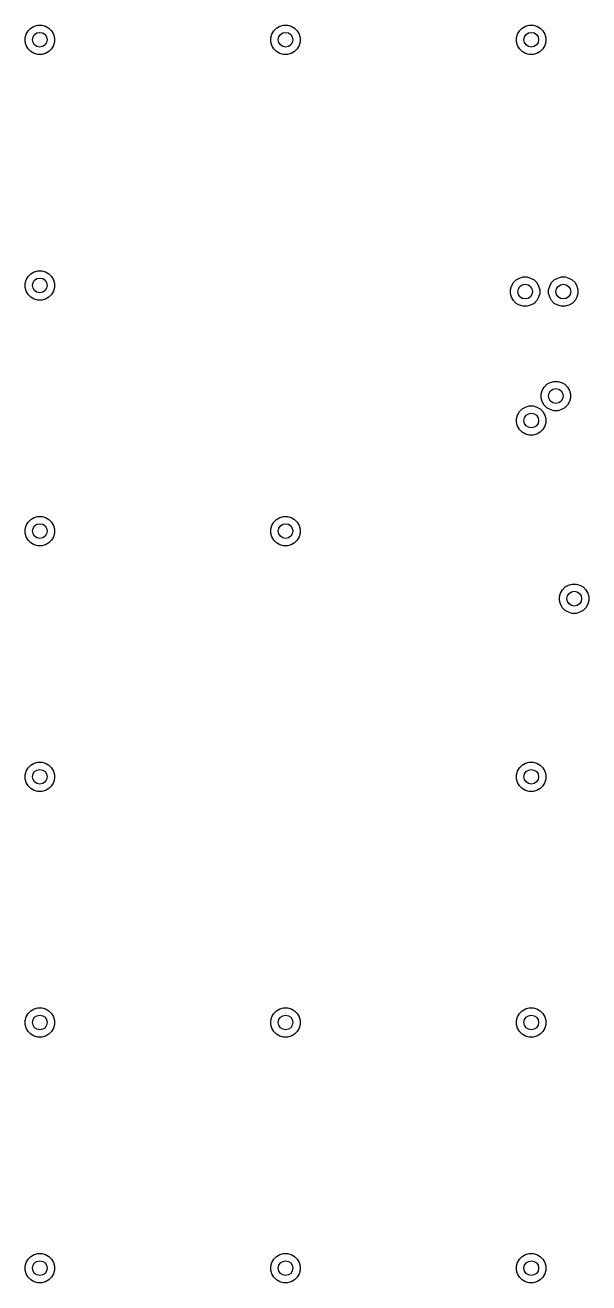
# Model space of a CAD drawing. Header units: inches. Extents: x 5.8 to 17.9, y -6.4 to -1.3.
# Drawn here: x 14.124 to 14.582, y -5.15 to -4.126 of the extents above; entities that cross this region are included whole.
import ezdxf

# ---------------------------------------------------------------- set-up
doc = ezdxf.new("R2010")
doc.units = ezdxf.units.IN
doc.header["$MEASUREMENT"] = 0
doc.layers.add('In2.Cu', color=33, linetype='CONTINUOUS', true_color=0xce7d2c)

msp = doc.modelspace()

# ---------------------------------------------------------------- linework, layer by layer
at = {"layer": 'In2.Cu', "linetype": 'CONTINUOUS'}
for p, q in [((14.1236, -4.1367), (14.1245, -4.1337)), ((14.1245, -4.1337), (14.126, -4.1309)), ((14.126, -4.1309), (14.1282, -4.1287)), ((14.1282, -4.1287), (14.131, -4.1272)), ((14.131, -4.1272), (14.134, -4.1263)), ((14.134, -4.1263), (14.1371, -4.1263)), ((14.1371, -4.1263), (14.1401, -4.1272)), ((14.1401, -4.1272), (14.1429, -4.1287)), ((14.1429, -4.1287), (14.1451, -4.1309)), ((14.1451, -4.1309), (14.1466, -4.1337)), ((14.1466, -4.1337), (14.1475, -4.1367)), ((14.3236, -4.1367), (14.3245, -4.1337)), ((14.3245, -4.1337), (14.326, -4.1309)), ((14.326, -4.1309), (14.3282, -4.1287)), ((14.3282, -4.1287), (14.331, -4.1272)), ((14.331, -4.1272), (14.334, -4.1263)), ((14.334, -4.1263), (14.3371, -4.1263)), ((14.3371, -4.1263), (14.3401, -4.1272)), ((14.3401, -4.1272), (14.3429, -4.1287)), ((14.3429, -4.1287), (14.3451, -4.1309)), ((14.3451, -4.1309), (14.3466, -4.1337)), ((14.3466, -4.1337), (14.3475, -4.1367)), ((14.5236, -4.1367), (14.5245, -4.1337)), ((14.5245, -4.1337), (14.526, -4.1309)), ((14.526, -4.1309), (14.5282, -4.1287)), ((14.5282, -4.1287), (14.531, -4.1272)), ((14.531, -4.1272), (14.534, -4.1263)), ((14.534, -4.1263), (14.5371, -4.1263)), ((14.5371, -4.1263), (14.5401, -4.1272)), ((14.5401, -4.1272), (14.5429, -4.1287)), ((14.5429, -4.1287), (14.5451, -4.1309)), ((14.5451, -4.1309), (14.5466, -4.1337)), ((14.5466, -4.1337), (14.5475, -4.1367)), ((14.1236, -4.1398), (14.1236, -4.1367)), ((14.1245, -4.1428), (14.1236, -4.1398)), ((14.126, -4.1456), (14.1245, -4.1428)), ((14.1282, -4.1478), (14.126, -4.1456)), ((14.1451, -4.1456), (14.1429, -4.1478)), ((14.1466, -4.1428), (14.1451, -4.1456)), ((14.1475, -4.1398), (14.1466, -4.1428)), ((14.1475, -4.1367), (14.1475, -4.1398)), ((14.3236, -4.1398), (14.3236, -4.1367)), ((14.3245, -4.1428), (14.3236, -4.1398)), ((14.326, -4.1456), (14.3245, -4.1428)), ((14.3282, -4.1478), (14.326, -4.1456)), ((14.3451, -4.1456), (14.3429, -4.1478)), ((14.3466, -4.1428), (14.3451, -4.1456)), ((14.3475, -4.1398), (14.3466, -4.1428)), ((14.3475, -4.1367), (14.3475, -4.1398)), ((14.5236, -4.1398), (14.5236, -4.1367)), ((14.5245, -4.1428), (14.5236, -4.1398)), ((14.526, -4.1456), (14.5245, -4.1428)), ((14.5282, -4.1478), (14.526, -4.1456)), ((14.5451, -4.1456), (14.5429, -4.1478)), ((14.5466, -4.1428), (14.5451, -4.1456)), ((14.5475, -4.1398), (14.5466, -4.1428)), ((14.5475, -4.1367), (14.5475, -4.1398)), ((14.131, -4.1493), (14.1282, -4.1478)), ((14.134, -4.1502), (14.131, -4.1493)), ((14.1371, -4.1502), (14.134, -4.1502)), ((14.1401, -4.1493), (14.1371, -4.1502)), ((14.1429, -4.1478), (14.1401, -4.1493)), ((14.331, -4.1493), (14.3282, -4.1478)), ((14.334, -4.1502), (14.331, -4.1493)), ((14.3371, -4.1502), (14.334, -4.1502)), ((14.3401, -4.1493), (14.3371, -4.1502)), ((14.3429, -4.1478), (14.3401, -4.1493)), ((14.531, -4.1493), (14.5282, -4.1478)), ((14.534, -4.1502), (14.531, -4.1493)), ((14.5371, -4.1502), (14.534, -4.1502)), ((14.5401, -4.1493), (14.5371, -4.1502)), ((14.5429, -4.1478), (14.5401, -4.1493)), ((14.126, -4.3309), (14.1282, -4.3287)), ((14.1282, -4.3287), (14.131, -4.3272)), ((14.131, -4.3272), (14.134, -4.3263)), ((14.134, -4.3263), (14.1371, -4.3263)), ((14.1371, -4.3263), (14.1401, -4.3272)), ((14.1401, -4.3272), (14.1429, -4.3287)), ((14.1429, -4.3287), (14.1451, -4.3309)), ((14.1236, -4.3367), (14.1245, -4.3337)), ((14.1236, -4.3398), (14.1236, -4.3367)), ((14.1245, -4.3428), (14.1236, -4.3398)), ((14.1245, -4.3337), (14.126, -4.3309)), ((14.1451, -4.3309), (14.1466, -4.3337)), ((14.1466, -4.3337), (14.1475, -4.3367)), ((14.1475, -4.3398), (14.1466, -4.3428)), ((14.1475, -4.3367), (14.1475, -4.3398)), ((14.5186, -4.3417), (14.5195, -4.3387)), ((14.5195, -4.3387), (14.521, -4.3359)), ((14.521, -4.3359), (14.5232, -4.3337)), ((14.5232, -4.3337), (14.526, -4.3322)), ((14.526, -4.3322), (14.529, -4.3313)), ((14.529, -4.3313), (14.5321, -4.3313)), ((14.5321, -4.3313), (14.5351, -4.3322)), ((14.5351, -4.3322), (14.5379, -4.3337)), ((14.5379, -4.3337), (14.5401, -4.3359)), ((14.5401, -4.3359), (14.5416, -4.3387)), ((14.5416, -4.3387), (14.5425, -4.3417)), ((14.5497, -4.3417), (14.5506, -4.3387)), ((14.5506, -4.3387), (14.5521, -4.3359)), ((14.5521, -4.3359), (14.5543, -4.3337)), ((14.5543, -4.3337), (14.5571, -4.3322)), ((14.5571, -4.3322), (14.5601, -4.3313)), ((14.5601, -4.3313), (14.5632, -4.3313)), ((14.5632, -4.3313), (14.5662, -4.3322)), ((14.5662, -4.3322), (14.569, -4.3337)), ((14.569, -4.3337), (14.5712, -4.3359)), ((14.5712, -4.3359), (14.5727, -4.3387)), ((14.5727, -4.3387), (14.5736, -4.3417)), ((14.126, -4.3456), (14.1245, -4.3428)), ((14.1282, -4.3478), (14.126, -4.3456)), ((14.131, -4.3493), (14.1282, -4.3478)), ((14.134, -4.3502), (14.131, -4.3493)), ((14.1371, -4.3502), (14.134, -4.3502)), ((14.1401, -4.3493), (14.1371, -4.3502)), ((14.1429, -4.3478), (14.1401, -4.3493)), ((14.1451, -4.3456), (14.1429, -4.3478)), ((14.1466, -4.3428), (14.1451, -4.3456)), ((14.5186, -4.3448), (14.5186, -4.3417)), ((14.5195, -4.3478), (14.5186, -4.3448)), ((14.521, -4.3506), (14.5195, -4.3478)), ((14.5232, -4.3528), (14.521, -4.3506)), ((14.5401, -4.3506), (14.5379, -4.3528)), ((14.5416, -4.3478), (14.5401, -4.3506)), ((14.5425, -4.3448), (14.5416, -4.3478)), ((14.5425, -4.3417), (14.5425, -4.3448)), ((14.5497, -4.3448), (14.5497, -4.3417)), ((14.5506, -4.3478), (14.5497, -4.3448)), ((14.5521, -4.3506), (14.5506, -4.3478)), ((14.5543, -4.3528), (14.5521, -4.3506)), ((14.5712, -4.3506), (14.569, -4.3528)), ((14.5727, -4.3478), (14.5712, -4.3506)), ((14.5736, -4.3448), (14.5727, -4.3478)), ((14.5736, -4.3417), (14.5736, -4.3448)), ((14.526, -4.3543), (14.5232, -4.3528)), ((14.529, -4.3552), (14.526, -4.3543)), ((14.5321, -4.3552), (14.529, -4.3552)), ((14.5351, -4.3543), (14.5321, -4.3552)), ((14.5379, -4.3528), (14.5351, -4.3543)), ((14.5571, -4.3543), (14.5543, -4.3528)), ((14.5601, -4.3552), (14.5571, -4.3543)), ((14.5632, -4.3552), (14.5601, -4.3552)), ((14.5662, -4.3543), (14.5632, -4.3552)), ((14.569, -4.3528), (14.5662, -4.3543)), ((14.5445, -4.4237), (14.546, -4.4209)), ((14.546, -4.4209), (14.5482, -4.4187)), ((14.5482, -4.4187), (14.551, -4.4172)), ((14.551, -4.4172), (14.554, -4.4163)), ((14.554, -4.4163), (14.5571, -4.4163)), ((14.5571, -4.4163), (14.5601, -4.4172)), ((14.5601, -4.4172), (14.5629, -4.4187)), ((14.5629, -4.4187), (14.5651, -4.4209)), ((14.5651, -4.4209), (14.5666, -4.4237)), ((14.5436, -4.4267), (14.5445, -4.4237)), ((14.5436, -4.4298), (14.5436, -4.4267)), ((14.5445, -4.4328), (14.5436, -4.4298)), ((14.546, -4.4356), (14.5445, -4.4328)), ((14.5666, -4.4328), (14.5651, -4.4356)), ((14.5666, -4.4237), (14.5675, -4.4267)), ((14.5675, -4.4298), (14.5666, -4.4328)), ((14.5675, -4.4267), (14.5675, -4.4298)), ((14.5245, -4.4437), (14.526, -4.4409)), ((14.526, -4.4409), (14.5282, -4.4387)), ((14.5282, -4.4387), (14.531, -4.4372)), ((14.531, -4.4372), (14.534, -4.4363)), ((14.534, -4.4363), (14.5371, -4.4363)), ((14.5371, -4.4363), (14.5401, -4.4372)), ((14.5401, -4.4372), (14.5429, -4.4387)), ((14.5429, -4.4387), (14.5451, -4.4409)), ((14.5451, -4.4409), (14.5466, -4.4437)), ((14.5482, -4.4378), (14.546, -4.4356)), ((14.551, -4.4393), (14.5482, -4.4378)), ((14.554, -4.4402), (14.551, -4.4393)), ((14.5571, -4.4402), (14.554, -4.4402)), ((14.5601, -4.4393), (14.5571, -4.4402)), ((14.5629, -4.4378), (14.5601, -4.4393)), ((14.5651, -4.4356), (14.5629, -4.4378)), ((14.5236, -4.4467), (14.5245, -4.4437)), ((14.5236, -4.4498), (14.5236, -4.4467)), ((14.5245, -4.4528), (14.5236, -4.4498)), ((14.526, -4.4556), (14.5245, -4.4528)), ((14.5466, -4.4528), (14.5451, -4.4556)), ((14.5466, -4.4437), (14.5475, -4.4467)), ((14.5475, -4.4498), (14.5466, -4.4528)), ((14.5475, -4.4467), (14.5475, -4.4498)), ((14.5282, -4.4578), (14.526, -4.4556)), ((14.531, -4.4593), (14.5282, -4.4578)), ((14.534, -4.4602), (14.531, -4.4593)), ((14.5371, -4.4602), (14.534, -4.4602)), ((14.5401, -4.4593), (14.5371, -4.4602)), ((14.5429, -4.4578), (14.5401, -4.4593)), ((14.5451, -4.4556), (14.5429, -4.4578)), ((14.1236, -4.5367), (14.1245, -4.5337)), ((14.1245, -4.5337), (14.126, -4.5309)), ((14.126, -4.5309), (14.1282, -4.5287)), ((14.1282, -4.5287), (14.131, -4.5272)), ((14.131, -4.5272), (14.134, -4.5263)), ((14.134, -4.5263), (14.1371, -4.5263)), ((14.1371, -4.5263), (14.1401, -4.5272)), ((14.1401, -4.5272), (14.1429, -4.5287)), ((14.1429, -4.5287), (14.1451, -4.5309)), ((14.1451, -4.5309), (14.1466, -4.5337)), ((14.1466, -4.5337), (14.1475, -4.5367)), ((14.3236, -4.5367), (14.3245, -4.5337)), ((14.3245, -4.5337), (14.326, -4.5309)), ((14.326, -4.5309), (14.3282, -4.5287)), ((14.3282, -4.5287), (14.331, -4.5272)), ((14.331, -4.5272), (14.334, -4.5263)), ((14.334, -4.5263), (14.3371, -4.5263)), ((14.3371, -4.5263), (14.3401, -4.5272)), ((14.3401, -4.5272), (14.3429, -4.5287)), ((14.3429, -4.5287), (14.3451, -4.5309)), ((14.3451, -4.5309), (14.3466, -4.5337)), ((14.3466, -4.5337), (14.3475, -4.5367)), ((14.1236, -4.5398), (14.1236, -4.5367)), ((14.1245, -4.5428), (14.1236, -4.5398)), ((14.126, -4.5456), (14.1245, -4.5428)), ((14.1282, -4.5478), (14.126, -4.5456)), ((14.1451, -4.5456), (14.1429, -4.5478)), ((14.1466, -4.5428), (14.1451, -4.5456)), ((14.1475, -4.5398), (14.1466, -4.5428)), ((14.1475, -4.5367), (14.1475, -4.5398)), ((14.3236, -4.5398), (14.3236, -4.5367)), ((14.3245, -4.5428), (14.3236, -4.5398)), ((14.326, -4.5456), (14.3245, -4.5428)), ((14.3282, -4.5478), (14.326, -4.5456)), ((14.3451, -4.5456), (14.3429, -4.5478)), ((14.3466, -4.5428), (14.3451, -4.5456)), ((14.3475, -4.5398), (14.3466, -4.5428)), ((14.3475, -4.5367), (14.3475, -4.5398)), ((14.131, -4.5493), (14.1282, -4.5478)), ((14.134, -4.5502), (14.131, -4.5493)), ((14.1371, -4.5502), (14.134, -4.5502)), ((14.1401, -4.5493), (14.1371, -4.5502)), ((14.1429, -4.5478), (14.1401, -4.5493)), ((14.331, -4.5493), (14.3282, -4.5478)), ((14.334, -4.5502), (14.331, -4.5493)), ((14.3371, -4.5502), (14.334, -4.5502)), ((14.3401, -4.5493), (14.3371, -4.5502)), ((14.3429, -4.5478), (14.3401, -4.5493)), ((14.5595, -4.5887), (14.561, -4.5859)), ((14.561, -4.5859), (14.5632, -4.5837)), ((14.5632, -4.5837), (14.566, -4.5822)), ((14.566, -4.5822), (14.569, -4.5813)), ((14.569, -4.5813), (14.5721, -4.5813)), ((14.5721, -4.5813), (14.5751, -4.5822)), ((14.5751, -4.5822), (14.5779, -4.5837)), ((14.5779, -4.5837), (14.5801, -4.5859)), ((14.5801, -4.5859), (14.5816, -4.5887)), ((14.5586, -4.5917), (14.5595, -4.5887)), ((14.5586, -4.5948), (14.5586, -4.5917)), ((14.5595, -4.5978), (14.5586, -4.5948)), ((14.5816, -4.5887), (14.5825, -4.5917)), ((14.5825, -4.5948), (14.5816, -4.5978)), ((14.5825, -4.5917), (14.5825, -4.5948)), ((14.561, -4.6006), (14.5595, -4.5978)), ((14.5632, -4.6028), (14.561, -4.6006)), ((14.566, -4.6043), (14.5632, -4.6028)), ((14.569, -4.6052), (14.566, -4.6043)), ((14.5721, -4.6052), (14.569, -4.6052)), ((14.5751, -4.6043), (14.5721, -4.6052)), ((14.5779, -4.6028), (14.5751, -4.6043)), ((14.5801, -4.6006), (14.5779, -4.6028)), ((14.5816, -4.5978), (14.5801, -4.6006)), ((14.126, -4.7309), (14.1282, -4.7287)), ((14.1282, -4.7287), (14.131, -4.7272)), ((14.131, -4.7272), (14.134, -4.7263)), ((14.134, -4.7263), (14.1371, -4.7263)), ((14.1371, -4.7263), (14.1401, -4.7272)), ((14.1401, -4.7272), (14.1429, -4.7287)), ((14.1429, -4.7287), (14.1451, -4.7309)), ((14.526, -4.7309), (14.5282, -4.7287)), ((14.5282, -4.7287), (14.531, -4.7272)), ((14.531, -4.7272), (14.534, -4.7263)), ((14.534, -4.7263), (14.5371, -4.7263)), ((14.5371, -4.7263), (14.5401, -4.7272)), ((14.5401, -4.7272), (14.5429, -4.7287)), ((14.5429, -4.7287), (14.5451, -4.7309)), ((14.1236, -4.7367), (14.1245, -4.7337)), ((14.1236, -4.7398), (14.1236, -4.7367)), ((14.1245, -4.7428), (14.1236, -4.7398)), ((14.1245, -4.7337), (14.126, -4.7309)), ((14.1451, -4.7309), (14.1466, -4.7337)), ((14.1466, -4.7337), (14.1475, -4.7367)), ((14.1475, -4.7398), (14.1466, -4.7428)), ((14.1475, -4.7367), (14.1475, -4.7398)), ((14.5236, -4.7367), (14.5245, -4.7337)), ((14.5236, -4.7398), (14.5236, -4.7367)), ((14.5245, -4.7428), (14.5236, -4.7398)), ((14.5245, -4.7337), (14.526, -4.7309)), ((14.5451, -4.7309), (14.5466, -4.7337)), ((14.5466, -4.7337), (14.5475, -4.7367)), ((14.5475, -4.7398), (14.5466, -4.7428)), ((14.5475, -4.7367), (14.5475, -4.7398)), ((14.126, -4.7456), (14.1245, -4.7428)), ((14.1282, -4.7478), (14.126, -4.7456)), ((14.131, -4.7493), (14.1282, -4.7478)), ((14.134, -4.7502), (14.131, -4.7493)), ((14.1371, -4.7502), (14.134, -4.7502)), ((14.1401, -4.7493), (14.1371, -4.7502)), ((14.1429, -4.7478), (14.1401, -4.7493)), ((14.1451, -4.7456), (14.1429, -4.7478)), ((14.1466, -4.7428), (14.1451, -4.7456)), ((14.526, -4.7456), (14.5245, -4.7428)), ((14.5282, -4.7478), (14.526, -4.7456)), ((14.531, -4.7493), (14.5282, -4.7478)), ((14.534, -4.7502), (14.531, -4.7493)), ((14.5371, -4.7502), (14.534, -4.7502)), ((14.5401, -4.7493), (14.5371, -4.7502)), ((14.5429, -4.7478), (14.5401, -4.7493)), ((14.5451, -4.7456), (14.5429, -4.7478)), ((14.5466, -4.7428), (14.5451, -4.7456)), ((14.1236, -4.9367), (14.1245, -4.9337)), ((14.1245, -4.9337), (14.126, -4.9309)), ((14.126, -4.9309), (14.1282, -4.9287)), ((14.1282, -4.9287), (14.131, -4.9272)), ((14.131, -4.9272), (14.134, -4.9263)), ((14.134, -4.9263), (14.1371, -4.9263)), ((14.1371, -4.9263), (14.1401, -4.9272)), ((14.1401, -4.9272), (14.1429, -4.9287)), ((14.1429, -4.9287), (14.1451, -4.9309)), ((14.1451, -4.9309), (14.1466, -4.9337)), ((14.1466, -4.9337), (14.1475, -4.9367)), ((14.3236, -4.9367), (14.3245, -4.9337)), ((14.3245, -4.9337), (14.326, -4.9309)), ((14.326, -4.9309), (14.3282, -4.9287)), ((14.3282, -4.9287), (14.331, -4.9272)), ((14.331, -4.9272), (14.334, -4.9263)), ((14.334, -4.9263), (14.3371, -4.9263)), ((14.3371, -4.9263), (14.3401, -4.9272)), ((14.3401, -4.9272), (14.3429, -4.9287)), ((14.3429, -4.9287), (14.3451, -4.9309)), ((14.3451, -4.9309), (14.3466, -4.9337)), ((14.3466, -4.9337), (14.3475, -4.9367)), ((14.5236, -4.9367), (14.5245, -4.9337)), ((14.5245, -4.9337), (14.526, -4.9309)), ((14.526, -4.9309), (14.5282, -4.9287)), ((14.5282, -4.9287), (14.531, -4.9272)), ((14.531, -4.9272), (14.534, -4.9263)), ((14.534, -4.9263), (14.5371, -4.9263)), ((14.5371, -4.9263), (14.5401, -4.9272)), ((14.5401, -4.9272), (14.5429, -4.9287)), ((14.5429, -4.9287), (14.5451, -4.9309)), ((14.5451, -4.9309), (14.5466, -4.9337)), ((14.5466, -4.9337), (14.5475, -4.9367)), ((14.1236, -4.9398), (14.1236, -4.9367)), ((14.1245, -4.9428), (14.1236, -4.9398)), ((14.126, -4.9456), (14.1245, -4.9428)), ((14.1466, -4.9428), (14.1451, -4.9456)), ((14.1475, -4.9398), (14.1466, -4.9428)), ((14.1475, -4.9367), (14.1475, -4.9398)), ((14.3236, -4.9398), (14.3236, -4.9367)), ((14.3245, -4.9428), (14.3236, -4.9398)), ((14.326, -4.9456), (14.3245, -4.9428)), ((14.3466, -4.9428), (14.3451, -4.9456)), ((14.3475, -4.9398), (14.3466, -4.9428)), ((14.3475, -4.9367), (14.3475, -4.9398)), ((14.5236, -4.9398), (14.5236, -4.9367)), ((14.5245, -4.9428), (14.5236, -4.9398)), ((14.526, -4.9456), (14.5245, -4.9428)), ((14.5466, -4.9428), (14.5451, -4.9456)), ((14.5475, -4.9398), (14.5466, -4.9428)), ((14.5475, -4.9367), (14.5475, -4.9398)), ((14.1282, -4.9478), (14.126, -4.9456)), ((14.131, -4.9493), (14.1282, -4.9478)), ((14.134, -4.9502), (14.131, -4.9493)), ((14.1371, -4.9502), (14.134, -4.9502)), ((14.1401, -4.9493), (14.1371, -4.9502)), ((14.1429, -4.9478), (14.1401, -4.9493)), ((14.1451, -4.9456), (14.1429, -4.9478)), ((14.3282, -4.9478), (14.326, -4.9456)), ((14.331, -4.9493), (14.3282, -4.9478)), ((14.334, -4.9502), (14.331, -4.9493)), ((14.3371, -4.9502), (14.334, -4.9502)), ((14.3401, -4.9493), (14.3371, -4.9502)), ((14.3429, -4.9478), (14.3401, -4.9493)), ((14.3451, -4.9456), (14.3429, -4.9478)), ((14.5282, -4.9478), (14.526, -4.9456)), ((14.531, -4.9493), (14.5282, -4.9478)), ((14.534, -4.9502), (14.531, -4.9493)), ((14.5371, -4.9502), (14.534, -4.9502)), ((14.5401, -4.9493), (14.5371, -4.9502)), ((14.5429, -4.9478), (14.5401, -4.9493)), ((14.5451, -4.9456), (14.5429, -4.9478)), ((14.126, -5.1309), (14.1282, -5.1287)), ((14.1282, -5.1287), (14.131, -5.1272)), ((14.131, -5.1272), (14.134, -5.1263)), ((14.134, -5.1263), (14.1371, -5.1263)), ((14.1371, -5.1263), (14.1401, -5.1272)), ((14.1401, -5.1272), (14.1429, -5.1287)), ((14.1429, -5.1287), (14.1451, -5.1309)), ((14.326, -5.1309), (14.3282, -5.1287)), ((14.3282, -5.1287), (14.331, -5.1272)), ((14.331, -5.1272), (14.334, -5.1263)), ((14.334, -5.1263), (14.3371, -5.1263)), ((14.3371, -5.1263), (14.3401, -5.1272)), ((14.3401, -5.1272), (14.3429, -5.1287)), ((14.3429, -5.1287), (14.3451, -5.1309)), ((14.526, -5.1309), (14.5282, -5.1287)), ((14.5282, -5.1287), (14.531, -5.1272)), ((14.531, -5.1272), (14.534, -5.1263)), ((14.534, -5.1263), (14.5371, -5.1263)), ((14.5371, -5.1263), (14.5401, -5.1272)), ((14.5401, -5.1272), (14.5429, -5.1287)), ((14.5429, -5.1287), (14.5451, -5.1309)), ((14.1236, -5.1367), (14.1245, -5.1337)), ((14.1236, -5.1398), (14.1236, -5.1367)), ((14.1245, -5.1337), (14.126, -5.1309)), ((14.1451, -5.1309), (14.1466, -5.1337)), ((14.1466, -5.1337), (14.1475, -5.1367)), ((14.1475, -5.1367), (14.1475, -5.1398)), ((14.3236, -5.1367), (14.3245, -5.1337)), ((14.3236, -5.1398), (14.3236, -5.1367)), ((14.3245, -5.1337), (14.326, -5.1309)), ((14.3451, -5.1309), (14.3466, -5.1337)), ((14.3466, -5.1337), (14.3475, -5.1367)), ((14.3475, -5.1367), (14.3475, -5.1398)), ((14.5236, -5.1367), (14.5245, -5.1337)), ((14.5236, -5.1398), (14.5236, -5.1367)), ((14.5245, -5.1337), (14.526, -5.1309)), ((14.5451, -5.1309), (14.5466, -5.1337)), ((14.5466, -5.1337), (14.5475, -5.1367)), ((14.5475, -5.1367), (14.5475, -5.1398)), ((14.1245, -5.1428), (14.1236, -5.1398)), ((14.126, -5.1456), (14.1245, -5.1428)), ((14.1282, -5.1478), (14.126, -5.1456)), ((14.131, -5.1493), (14.1282, -5.1478)), ((14.134, -5.1502), (14.131, -5.1493)), ((14.1401, -5.1493), (14.1371, -5.1502)), ((14.1429, -5.1478), (14.1401, -5.1493)), ((14.1451, -5.1456), (14.1429, -5.1478)), ((14.1466, -5.1428), (14.1451, -5.1456)), ((14.1475, -5.1398), (14.1466, -5.1428)), ((14.3245, -5.1428), (14.3236, -5.1398)), ((14.326, -5.1456), (14.3245, -5.1428)), ((14.3282, -5.1478), (14.326, -5.1456)), ((14.331, -5.1493), (14.3282, -5.1478)), ((14.334, -5.1502), (14.331, -5.1493)), ((14.3401, -5.1493), (14.3371, -5.1502)), ((14.3429, -5.1478), (14.3401, -5.1493)), ((14.3451, -5.1456), (14.3429, -5.1478)), ((14.3466, -5.1428), (14.3451, -5.1456)), ((14.3475, -5.1398), (14.3466, -5.1428)), ((14.5245, -5.1428), (14.5236, -5.1398)), ((14.526, -5.1456), (14.5245, -5.1428)), ((14.5282, -5.1478), (14.526, -5.1456)), ((14.531, -5.1493), (14.5282, -5.1478)), ((14.534, -5.1502), (14.531, -5.1493)), ((14.5401, -5.1493), (14.5371, -5.1502)), ((14.5429, -5.1478), (14.5401, -5.1493)), ((14.5451, -5.1456), (14.5429, -5.1478)), ((14.5466, -5.1428), (14.5451, -5.1456)), ((14.5475, -5.1398), (14.5466, -5.1428)), ((14.1371, -5.1502), (14.134, -5.1502)), ((14.3371, -5.1502), (14.334, -5.1502)), ((14.5371, -5.1502), (14.534, -5.1502))]:
    msp.add_line(p, q, dxfattribs=at)
at = {"layer": 'In2.Cu'}
for centre, radius in [((14.1356, -4.1382), 0.00598), ((14.3356, -4.1382), 0.00598), ((14.5356, -4.1382), 0.00598), ((14.1356, -4.3382), 0.00598), ((14.5306, -4.3432), 0.006), ((14.5617, -4.3432), 0.006), ((14.5556, -4.4282), 0.006), ((14.5356, -4.4482), 0.006), ((14.1356, -4.5382), 0.00598), ((14.3356, -4.5382), 0.00598), ((14.5706, -4.5932), 0.006), ((14.1356, -4.7382), 0.00598), ((14.5356, -4.7382), 0.00598), ((14.1356, -4.9382), 0.00598), ((14.3356, -4.9382), 0.00598), ((14.5356, -4.9382), 0.00598), ((14.1356, -5.1382), 0.00598), ((14.3356, -5.1382), 0.00598), ((14.5356, -5.1382), 0.00598)]:
    msp.add_circle(centre, radius, dxfattribs=at)

doc.saveas('drawing.dxf')
